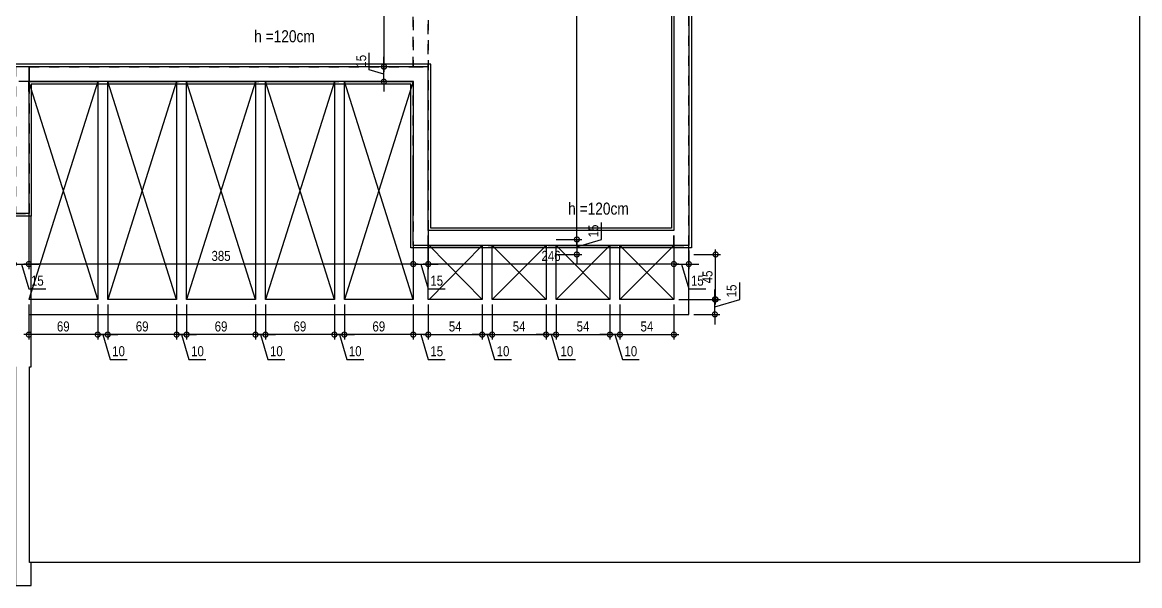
# Model space of a CAD drawing. Header units: metres. Extents: x -21 to 570, y -75 to 184.
# Drawn here: x 25.56 to 36.74, y -2.99 to 2.65 of the extents above; entities that cross this region are included whole.
import ezdxf

# ---------------------------------------------------------------- set-up
doc = ezdxf.new("R2010")
doc.units = ezdxf.units.M
for name, pattern in [('CONTINUOS', [0]), ('DASHEDX2', [1.5, 1, -0.5]), ('ESTILO_TQS_0001', [1, 0.7, -0.3])]:
    doc.linetypes.add(name, pattern=pattern)
for name, color, linetype in [('1', 232, 'DASHEDX2'), ('201', 232, 'CONTINUOS'), ('21', 232, 'Continuous'), ('210', 15, 'ESTILO_TQS_0001'), ('ARQ-ALV ACAB', 4, 'Continuous'), ('ARQ-AUX', 7, 'Continuous'), ('ARQ-AUX1', 1, 'Continuous'), ('ARQ-AUX2', 2, 'Continuous'), ('ARQ-DIM', 2, 'Continuous'), ('ARQ-TXT', 2, 'Continuous')]:
    doc.layers.add(name, color=color, linetype=linetype)
doc.styles.add('Adesa', font='ARIALN.TTF')
doc.dimstyles.new('ADESA 1-0050', dxfattribs={"dimtxt": 0.1, "dimasz": 0.1, "dimexe": 0.05, "dimexo": 0.05, "dimgap": 0.03, "dimtad": 1, "dimdec": 1, "dimlfac": 100, "dimzin": 12, "dimtxsty": 'Adesa', "dimblk": 'DOTSMALL', "dimcen": 1, "dimdle": 0.05, "dimclrd": 1, "dimclre": 1, "dimclrt": 256, "dimazin": 3, "dimtm": 1e-09, "dimtfac": 1, "dimtdec": 1, "dimtmove": 1, "dimatfit": 0, "dimldrblk": 'DOTSMALL', "dimfxl": 0.8, "dimtvp": 2, "dimtolj": 1, "dimtzin": 0, "dimarcsym": 0})

# ---------------------------------------------------------------- blocks, each defined once
blk = doc.blocks.new('EST-PR-012-BAR-R02')
at = {"layer": '1', "color": 1, "linetype": 'CONTINUOS'}
for points in [[(-3223, 27), (-3223, -42)], [(-3149, 27), (-3223, 27)], [(-3085, 27), (-3149, 27)], [(-3021, 27), (-3085, 27)], [(-2954.5, 27), (-3021, 27)], [(-2873, 27), (-2954.5, 27)], [(-2794, 27), (-2873, 27)], [(-2715, 27), (-2794, 27)], [(-2636, 27), (-2715, 27)], [(-2562, 27), (-2636, 27)], [(-3208, -42), (-3208, 12)], [(-3208, 12), (-3154, 12)], [(-3154, 12), (-3154, -42)], [(-3144, 12), (-3090, 12)], [(-3144, -42), (-3144, 12)], [(-3090, 12), (-3090, -42)], [(-3080, 12), (-3026, 12)], [(-3080, -42), (-3080, 12)], [(-3026, 12), (-3026, -42)], [(-3016, 12), (-2962, 12)], [(-3016, -42), (-3016, 12)], [(-2962, 12), (-2962, -42)], [(-2947, -40.5), (-2947, 12)], [(-2947, 12), (-2878, 12)], [(-2878, 12), (-2878, -206)], [(-2868, 12), (-2799, 12)], [(-2868, -206), (-2868, 12)], [(-2799, 12), (-2799, -206)], [(-2789, 12), (-2720, 12)], [(-2789, -206), (-2789, 12)], [(-2720, 12), (-2720, -206)], [(-2710, 12), (-2641, 12)], [(-2710, -206), (-2710, 12)], [(-2641, 12), (-2641, -206)], [(-2631, 12), (-2562, 12)], [(-2631, -206), (-2631, 12)], [(-3154, -42), (-3208, -42)], [(-3090, -42), (-3144, -42)], [(-3026, -42), (-3080, -42)], [(-2962, -42), (-3016, -42)], [(-2947, -42), (-2947, -40.5)], [(-2947, -206), (-2947, -72)], [(-2562, -196), (-2562, -206)], [(-2878, -206), (-2947, -206)], [(-2799, -206), (-2868, -206)], [(-2720, -206), (-2789, -206)], [(-2641, -206), (-2710, -206)], [(-2562, -206), (-2631, -206)], [(-2562, -221), (-2562, -206)]]:
    blk.add_lwpolyline(points, dxfattribs=at)
at = {"layer": '201', "color": 1, "linetype": 'CONTINUOS'}
for points in [[(-2962, -72), (-2962, -213.5)], [(-2947, -221), (-2874, -221)], [(-2874, -221), (-2795, -221)], [(-2795, -221), (-2716, -221)], [(-2716, -221), (-2637, -221)], [(-2637, -221), (-2562, -221)]]:
    blk.add_lwpolyline(points, dxfattribs=at)
at = {"layer": '21'}
for p, q in [((-3208, -42), (-3154, 12)), ((-3208, 12), (-3154, -42)), ((-3144, -42), (-3090, 12)), ((-3144, 12), (-3090, -42)), ((-3080, -42), (-3026, 12)), ((-3080, 12), (-3026, -42)), ((-3016, -42), (-2963, 12)), ((-3016, 12), (-2963, -42)), ((-2947, -206), (-2878, 12)), ((-2947, 12), (-2878, -206)), ((-2868, -206), (-2799, 12)), ((-2868, 12), (-2799, -206)), ((-2789, -206), (-2720, 12)), ((-2789, 12), (-2720, -206)), ((-2710, -206), (-2641, 12)), ((-2710, 12), (-2641, -206)), ((-2631, -206), (-2562, 12)), ((-2631, 12), (-2562, -206))]:
    blk.add_line(p, q, dxfattribs=at)
at = {"layer": '210'}
for p, q in [((-2562, -206), (-2549, -206)), ((-2562, -221), (-2549, -221))]:
    blk.add_line(p, q, dxfattribs=at)
blk = doc.blocks.new('est-lo-12-bar-r05')
at = {"layer": '1'}
for p, q in [((-2947.007243, -205.999307), (-2947.007243, -205.999307)), ((-2947.007243, -220.999307), (-2962.007243, -220.999307))]:
    blk.add_line(p, q, dxfattribs=at)
for points in [[(-3223.007243, -327.501694), (-3208.007243, -327.501694), (-3208.007243, -41.993684), (-3223.007243, -41.993684), (-3223.007243, -313.501694)], [(-3223.007243, -41.993684), (-3223.007243, -327.501694)], [(-3208.007243, -56.993684), (-2962.007243, -56.993684), (-2962.007243, -41.993684), (-3208.007243, -41.993684), (-3208.007243, -56.993684)], [(-2962.007243, -41.993684), (-3208.007243, -41.993684)], [(-2962.007243, -327.501694), (-2962.007243, -41.993684), (-2947.007243, -41.993684), (-2947.007243, -205.999307), (-2562.500061, -205.999307), (-2562.500061, -220.999307), (-2947.007243, -220.999307), (-2947.007243, -327.501694), (-2962.007243, -327.501694)], [(-2962.007243, -41.993684), (-2962.007243, -213.499307)], [(-2947.007243, -205.999307), (-2947.007243, -41.993684)], [(-3208.007243, -56.993684), (-2962.007243, -56.993684)], [(-2562.499583, -205.999307), (-2947.007243, -205.999307)], [(-2962.007243, -213.499307), (-2962.007243, -327.501694)], [(-2947.007243, -220.999307), (-2548.499342, -220.999307)], [(-2947.007243, -327.501694), (-2947.007243, -220.999307)]]:
    blk.add_lwpolyline(points, dxfattribs=at)
blk.add_lwpolyline([(-2548.499583, -74.0016), (-2562.500061, -74.0016), (-2562.500061, -220.999307), (-2548.499583, -220.999307)], close=True, dxfattribs=at)
blk = doc.blocks.new('COBERTURA')
at = {"layer": 'ARQ-ALV ACAB'}
for points in [[(-32.255, -3.205), (-32.255, -0.395), (-29.445, -0.395), (-29.446, -2.035), (-25.645, -2.035), (-25.645, -0.715), (-21.25, -0.715), (-21.25, 0.385), (-18.505, 0.385), (-18.505, -1.995), (-17.975, -1.995), (-17.975, -2.295), (-15.505, -2.295)], [(-32.055, -3.205), (-32.055, -0.595), (-29.645, -0.595), (-29.646, -2.235), (-25.445, -2.235), (-25.445, -0.915), (-21.05, -0.915), (-21.05, 0.185), (-18.705, 0.185), (-18.705, -2.185), (-18.165, -2.185), (-18.165, -2.475), (-15.505, -2.475)]]:
    blk.add_lwpolyline(points, dxfattribs=at)
at = {"layer": 'ARQ-AUX', "elevation": 0}
blk.add_lwpolyline([(-36.745, -3.1), (-36.745, 2.755), (-25.645, 2.755)], dxfattribs=at)
at = {"layer": 'ARQ-AUX1', "elevation": 0}
blk.add_lwpolyline([(-25.465, -0.74), (-25.465, 0.795), (-25.485, 0.795), (-25.485, 2.985), (-25.645, 2.985), (-25.645, 2.755), (-25.625, 2.755), (-25.625, 0.795), (-25.645, 0.795), (-25.645, -0.715)], dxfattribs=at)
at = {"layer": 'ARQ-AUX2'}
for points in [[(-32.23, -3.205), (-32.23, -0.42), (-29.47, -0.42), (-29.471, -2.06), (-25.62, -2.06), (-25.62, -0.74), (-21.225, -0.74), (-21.225, 0.36), (-18.53, 0.36), (-18.53, -2.02), (-18, -2.02), (-18, -2.315), (-15.505, -2.315)], [(-32.08, -3.205), (-32.08, -0.57), (-29.62, -0.57), (-29.621, -2.21), (-25.47, -2.21), (-25.47, -0.89), (-21.075, -0.89), (-21.075, 0.21), (-18.68, 0.21), (-18.68, -2.16), (-18.14, -2.16), (-18.14, -2.455), (-15.513, -2.455)]]:
    blk.add_lwpolyline(points, dxfattribs=at)
at = {"linetype": 'Continuous', "xscale": 0.01, "yscale": 0.01, "zscale": 0.01}
for name, p in [('est-lo-12-bar-r05', (0, 0)), ('EST-PR-012-BAR-R02', (0, 0, 0))]:
    blk.add_blockref(name, p, dxfattribs=at)
blk = doc.blocks.new('_DotSmall')
at = {"color": 0, "linetype": 'ByBlock', "const_width": 0.5}
blk.add_lwpolyline([(-0.0625, 0, 1), (0.0625, 0, 1)], format="xyb", close=True, dxfattribs=at)
blk = doc.blocks.new('*D129')
at = {"layer": 'ARQ-DIM', "color": 1, "lineweight": -2, "transparency": 16777216}
for p, q in [((31.108, 0.48), (31.108, 0.58)), ((31.356, 0.479), (31.356, 0.65)), ((30.9, 0.48), (31.158, 0.48)), ((31.108, 0.48), (31.108, 0.33)), ((31.108, 0.48), (31.108, 0.33)), ((31.108, 0.405), (31.356, 0.479)), ((30.9, 0.33), (31.158, 0.33)), ((31.108, 0.33), (31.108, 0.23))]:
    blk.add_line(p, q, dxfattribs=at)
at = {"layer": 'Defpoints', "color": 0, "transparency": 16777216}
for p in [(30.85, 0.48, 0), (30.85, 0.33, 0), (31.108, 0.33)]:
    blk.add_point(p, dxfattribs=at)
at = {"layer": 'ARQ-DIM', "color": 1, "lineweight": -2, "transparency": 16777216, "xscale": 0.1, "yscale": 0.1, "zscale": 0.1}
for p, rotation in [((31.108, 0.48), 270), ((31.108, 0.33), 90)]:
    blk.add_blockref('_DotSmall', p, dxfattribs=dict(at, rotation=rotation))
at = {"layer": 'ARQ-DIM', "transparency": 16777216, "insert": (31.275, 0.565), "char_height": 0.1, "attachment_point": 5, "rotation": 90, "style": 'Adesa'}
blk.add_mtext('\\A1;15', dxfattribs=at)
blk = doc.blocks.new('*D130')
at = {"layer": 'ARQ-DIM', "color": 1, "lineweight": -2, "transparency": 16777216}
for p, q in [((31.109, 0.43), (31.109, 5.98)), ((31.076, 5.93), (31.159, 5.93)), ((31.079, 0.48), (31.159, 0.48))]:
    blk.add_line(p, q, dxfattribs=at)
at = {"layer": 'Defpoints', "color": 0, "transparency": 16777216}
for p in [(31.026, 5.93, 0), (31.109, 5.93), (31.029, 0.48)]:
    blk.add_point(p, dxfattribs=at)
at = {"layer": 'ARQ-DIM', "color": 1, "lineweight": -2, "transparency": 16777216, "xscale": 0.1, "yscale": 0.1, "zscale": 0.1}
for p, rotation in [((31.109, 5.93), 90), ((31.109, 0.48), 270)]:
    blk.add_blockref('_DotSmall', p, dxfattribs=dict(at, rotation=rotation))
at = {"layer": 'ARQ-DIM', "transparency": 16777216, "insert": (31.028, 3.205), "char_height": 0.1, "attachment_point": 5, "rotation": 90, "style": 'Adesa'}
blk.add_mtext('\\A1;545', dxfattribs=at)
blk = doc.blocks.new('*D132')
at = {"layer": 'ARQ-DIM', "color": 1, "lineweight": -2, "transparency": 16777216}
for p, q in [((29.03, 2.179), (29.03, 2.349)), ((29.176, 2.21), (29.176, 2.31)), ((29.176, 2.135), (29.03, 2.179)), ((29.43, 2.21), (29.126, 2.21)), ((29.176, 2.06), (29.176, 2.21)), ((29.176, 2.06), (29.176, 2.21)), ((29.42, 2.06), (29.126, 2.06)), ((29.176, 2.06), (29.176, 1.96))]:
    blk.add_line(p, q, dxfattribs=at)
at = {"layer": 'Defpoints', "color": 0, "transparency": 16777216}
for p in [(29.176, 2.21), (29.48, 2.21, 0), (29.47, 2.06, 0)]:
    blk.add_point(p, dxfattribs=at)
at = {"layer": 'ARQ-DIM', "color": 1, "lineweight": -2, "transparency": 16777216, "xscale": 0.1, "yscale": 0.1, "zscale": 0.1}
for p, rotation in [((29.176, 2.21), 270), ((29.176, 2.06), 90)]:
    blk.add_blockref('_DotSmall', p, dxfattribs=dict(at, rotation=rotation))
at = {"layer": 'ARQ-DIM', "transparency": 16777216, "insert": (28.949, 2.264), "char_height": 0.1, "attachment_point": 5, "rotation": 90, "style": 'Adesa'}
blk.add_mtext('\\A1;15', dxfattribs=at)
blk = doc.blocks.new('*D133')
at = {"layer": 'ARQ-DIM', "color": 1, "lineweight": -2, "transparency": 16777216}
for p, q in [((29.229, 4.2), (29.127, 4.2)), ((29.177, 2.16), (29.177, 4.25)), ((29.238, 2.21), (29.127, 2.21))]:
    blk.add_line(p, q, dxfattribs=at)
at = {"layer": 'Defpoints', "color": 0, "transparency": 16777216}
for p in [(29.177, 4.2), (29.279, 4.2, 0), (29.288, 2.21, 0)]:
    blk.add_point(p, dxfattribs=at)
at = {"layer": 'ARQ-DIM', "color": 1, "lineweight": -2, "transparency": 16777216, "xscale": 0.1, "yscale": 0.1, "zscale": 0.1}
for p, rotation in [((29.177, 4.2), 90), ((29.177, 2.21), 270)]:
    blk.add_blockref('_DotSmall', p, dxfattribs=dict(at, rotation=rotation))
at = {"layer": 'ARQ-DIM', "transparency": 16777216, "insert": (29.096, 3.205), "char_height": 0.1, "attachment_point": 5, "rotation": 90, "style": 'Adesa'}
blk.add_mtext('\\A1;199', dxfattribs=at)
blk = doc.blocks.new('*D55')
at = {"layer": 'ARQ-DIM', "color": 1, "lineweight": -2, "transparency": 16777216}
for p, q in [((32.08, 0.52), (32.08, 0.184)), ((32.23, 0.37), (32.23, 0.184)), ((32.08, 0.234), (31.98, 0.234)), ((32.08, 0.234), (32.23, 0.234)), ((32.08, 0.234), (32.23, 0.234)), ((32.155, 0.234), (32.23, -0.014)), ((32.23, 0.234), (32.33, 0.234)), ((32.23, -0.014), (32.4, -0.014))]:
    blk.add_line(p, q, dxfattribs=at)
at = {"layer": 'Defpoints', "color": 0, "transparency": 16777216}
for p in [(32.08, 0.57, 0), (32.23, 0.42, 0), (32.23, 0.234)]:
    blk.add_point(p, dxfattribs=at)
at = {"layer": 'ARQ-DIM', "color": 1, "lineweight": -2, "transparency": 16777216, "xscale": 0.1, "yscale": 0.1, "zscale": 0.1}
blk.add_blockref('_DotSmall', (32.08, 0.234), dxfattribs=at)
at = {"layer": 'ARQ-DIM', "color": 1, "lineweight": -2, "transparency": 16777216, "xscale": 0.1, "yscale": 0.1, "zscale": 0.1, "rotation": 180}
blk.add_blockref('_DotSmall', (32.23, 0.234), dxfattribs=at)
at = {"layer": 'ARQ-DIM', "transparency": 16777216, "insert": (32.315, 0.067), "char_height": 0.1, "attachment_point": 5, "style": 'Adesa'}
blk.add_mtext('\\A1;15', dxfattribs=at)
blk = doc.blocks.new('*D56')
at = {"layer": 'ARQ-DIM', "color": 1, "lineweight": -2, "transparency": 16777216}
for p, q in [((29.62, 0.52), (29.62, 0.184)), ((32.08, 0.52), (32.08, 0.184)), ((32.13, 0.234), (29.57, 0.234))]:
    blk.add_line(p, q, dxfattribs=at)
at = {"layer": 'Defpoints', "color": 0, "transparency": 16777216}
for p in [(29.62, 0.57, 0), (32.08, 0.57, 0), (29.62, 0.234)]:
    blk.add_point(p, dxfattribs=at)
at = {"layer": 'ARQ-DIM', "color": 1, "lineweight": -2, "transparency": 16777216, "xscale": 0.1, "yscale": 0.1, "zscale": 0.1, "rotation": 180}
blk.add_blockref('_DotSmall', (29.62, 0.234), dxfattribs=at)
at = {"layer": 'ARQ-DIM', "color": 1, "lineweight": -2, "transparency": 16777216, "xscale": 0.1, "yscale": 0.1, "zscale": 0.1}
blk.add_blockref('_DotSmall', (32.08, 0.234), dxfattribs=at)
at = {"layer": 'ARQ-DIM', "transparency": 16777216, "insert": (30.85, 0.315), "char_height": 0.1, "attachment_point": 5, "style": 'Adesa'}
blk.add_mtext('\\A1;246', dxfattribs=at)
blk = doc.blocks.new('*D57')
at = {"layer": 'ARQ-DIM', "color": 1, "lineweight": -2, "transparency": 16777216}
for p, q in [((29.47, 0.37), (29.47, 0.184)), ((29.62, 0.37), (29.62, 0.184)), ((29.47, 0.234), (29.37, 0.234)), ((29.47, 0.234), (29.62, 0.234)), ((29.47, 0.234), (29.62, 0.234)), ((29.545, 0.234), (29.62, -0.014)), ((29.62, 0.234), (29.72, 0.234)), ((29.62, -0.014), (29.79, -0.014))]:
    blk.add_line(p, q, dxfattribs=at)
at = {"layer": 'Defpoints', "color": 0, "transparency": 16777216}
for p in [(29.47, 0.42, 0), (29.62, 0.42), (29.62, 0.234)]:
    blk.add_point(p, dxfattribs=at)
at = {"layer": 'ARQ-DIM', "color": 1, "lineweight": -2, "transparency": 16777216, "xscale": 0.1, "yscale": 0.1, "zscale": 0.1}
blk.add_blockref('_DotSmall', (29.47, 0.234), dxfattribs=at)
at = {"layer": 'ARQ-DIM', "color": 1, "lineweight": -2, "transparency": 16777216, "xscale": 0.1, "yscale": 0.1, "zscale": 0.1, "rotation": 180}
blk.add_blockref('_DotSmall', (29.62, 0.234), dxfattribs=at)
at = {"layer": 'ARQ-DIM', "transparency": 16777216, "insert": (29.705, 0.067), "char_height": 0.1, "attachment_point": 5, "style": 'Adesa'}
blk.add_mtext('\\A1;15', dxfattribs=at)
blk = doc.blocks.new('*D58')
at = {"layer": 'ARQ-DIM', "color": 1, "lineweight": -2, "transparency": 16777216}
for p, q in [((25.62, 0.78), (25.62, 0.184)), ((29.47, 0.37), (29.47, 0.184)), ((29.52, 0.234), (25.57, 0.234))]:
    blk.add_line(p, q, dxfattribs=at)
at = {"layer": 'Defpoints', "color": 0, "transparency": 16777216}
for p in [(25.62, 0.83, 0), (29.47, 0.42, 0), (25.62, 0.234)]:
    blk.add_point(p, dxfattribs=at)
at = {"layer": 'ARQ-DIM', "color": 1, "lineweight": -2, "transparency": 16777216, "xscale": 0.1, "yscale": 0.1, "zscale": 0.1, "rotation": 180}
blk.add_blockref('_DotSmall', (25.62, 0.234), dxfattribs=at)
at = {"layer": 'ARQ-DIM', "color": 1, "lineweight": -2, "transparency": 16777216, "xscale": 0.1, "yscale": 0.1, "zscale": 0.1}
blk.add_blockref('_DotSmall', (29.47, 0.234), dxfattribs=at)
at = {"layer": 'ARQ-DIM', "transparency": 16777216, "insert": (27.545, 0.315), "char_height": 0.1, "attachment_point": 5, "style": 'Adesa'}
blk.add_mtext('\\A1;385', dxfattribs=at)
blk = doc.blocks.new('*D59')
at = {"layer": 'ARQ-DIM', "color": 1, "lineweight": -2, "transparency": 16777216}
for p, q in [((25.47, 0.84), (25.47, 0.184)), ((25.62, 0.69), (25.62, 0.184)), ((25.47, 0.234), (25.37, 0.234)), ((25.47, 0.234), (25.62, 0.234)), ((25.47, 0.234), (25.62, 0.234)), ((25.545, 0.234), (25.619, -0.014)), ((25.62, 0.234), (25.72, 0.234)), ((25.619, -0.014), (25.79, -0.014))]:
    blk.add_line(p, q, dxfattribs=at)
at = {"layer": 'Defpoints', "color": 0, "transparency": 16777216}
for p in [(25.47, 0.89, 0), (25.62, 0.74, 0), (25.62, 0.234)]:
    blk.add_point(p, dxfattribs=at)
at = {"layer": 'ARQ-DIM', "color": 1, "lineweight": -2, "transparency": 16777216, "xscale": 0.1, "yscale": 0.1, "zscale": 0.1}
blk.add_blockref('_DotSmall', (25.47, 0.234), dxfattribs=at)
at = {"layer": 'ARQ-DIM', "color": 1, "lineweight": -2, "transparency": 16777216, "xscale": 0.1, "yscale": 0.1, "zscale": 0.1, "rotation": 180}
blk.add_blockref('_DotSmall', (25.62, 0.234), dxfattribs=at)
at = {"layer": 'ARQ-DIM', "transparency": 16777216, "insert": (25.705, 0.067), "char_height": 0.1, "attachment_point": 5, "style": 'Adesa'}
blk.add_mtext('\\A1;15', dxfattribs=at)
blk = doc.blocks.new('*D116')
at = {"layer": 'ARQ-DIM', "color": 1, "lineweight": -2, "transparency": 16777216}
for p, q in [((32.498, -0.17), (32.498, 0.38)), ((32.28, 0.33), (32.548, 0.33)), ((32.13, -0.12), (32.548, -0.12))]:
    blk.add_line(p, q, dxfattribs=at)
at = {"layer": 'Defpoints', "color": 0, "transparency": 16777216}
for p in [(32.23, 0.33), (32.498, 0.33), (32.08, -0.12, 0)]:
    blk.add_point(p, dxfattribs=at)
at = {"layer": 'ARQ-DIM', "color": 1, "lineweight": -2, "transparency": 16777216, "xscale": 0.1, "yscale": 0.1, "zscale": 0.1}
for p, rotation in [((32.498, 0.33), 90), ((32.498, -0.12), 270)]:
    blk.add_blockref('_DotSmall', p, dxfattribs=dict(at, rotation=rotation))
at = {"layer": 'ARQ-DIM', "transparency": 16777216, "insert": (32.417, 0.105), "char_height": 0.1, "attachment_point": 5, "rotation": 90, "style": 'Adesa'}
blk.add_mtext('\\A1;45', dxfattribs=at)
blk = doc.blocks.new('*D248')
at = {"layer": 'ARQ-DIM', "color": 1, "lineweight": -2, "transparency": 16777216}
for p, q in [((25.62, -0.17), (25.62, -0.522)), ((26.31, -0.17), (26.31, -0.522)), ((26.36, -0.472), (25.57, -0.472))]:
    blk.add_line(p, q, dxfattribs=at)
at = {"layer": 'Defpoints', "color": 0, "transparency": 16777216}
for p in [(25.62, -0.12, 0), (26.31, -0.12, 0), (25.62, -0.472)]:
    blk.add_point(p, dxfattribs=at)
at = {"layer": 'ARQ-DIM', "color": 1, "lineweight": -2, "transparency": 16777216, "xscale": 0.1, "yscale": 0.1, "zscale": 0.1, "rotation": 180}
blk.add_blockref('_DotSmall', (25.62, -0.472), dxfattribs=at)
at = {"layer": 'ARQ-DIM', "color": 1, "lineweight": -2, "transparency": 16777216, "xscale": 0.1, "yscale": 0.1, "zscale": 0.1}
blk.add_blockref('_DotSmall', (26.31, -0.472), dxfattribs=at)
at = {"layer": 'ARQ-DIM', "transparency": 16777216, "insert": (25.965, -0.391), "char_height": 0.1, "attachment_point": 5, "style": 'Adesa'}
blk.add_mtext('\\A1;69', dxfattribs=at)
blk = doc.blocks.new('*D249')
at = {"layer": 'ARQ-DIM', "color": 1, "lineweight": -2, "transparency": 16777216}
for p, q in [((26.31, -0.17), (26.31, -0.522)), ((26.41, -0.17), (26.41, -0.522)), ((26.31, -0.472), (26.21, -0.472)), ((26.31, -0.472), (26.41, -0.472)), ((26.31, -0.472), (26.41, -0.472)), ((26.36, -0.472), (26.434, -0.72)), ((26.41, -0.472), (26.51, -0.472)), ((26.434, -0.72), (26.604, -0.72))]:
    blk.add_line(p, q, dxfattribs=at)
at = {"layer": 'Defpoints', "color": 0, "transparency": 16777216}
for p in [(26.31, -0.12, 0), (26.41, -0.12, 0), (26.41, -0.472)]:
    blk.add_point(p, dxfattribs=at)
at = {"layer": 'ARQ-DIM', "color": 1, "lineweight": -2, "transparency": 16777216, "xscale": 0.1, "yscale": 0.1, "zscale": 0.1}
blk.add_blockref('_DotSmall', (26.31, -0.472), dxfattribs=at)
at = {"layer": 'ARQ-DIM', "color": 1, "lineweight": -2, "transparency": 16777216, "xscale": 0.1, "yscale": 0.1, "zscale": 0.1, "rotation": 180}
blk.add_blockref('_DotSmall', (26.41, -0.472), dxfattribs=at)
at = {"layer": 'ARQ-DIM', "transparency": 16777216, "insert": (26.519, -0.639), "char_height": 0.1, "attachment_point": 5, "style": 'Adesa'}
blk.add_mtext('\\A1;10', dxfattribs=at)
blk = doc.blocks.new('*D250')
at = {"layer": 'ARQ-DIM', "color": 1, "lineweight": -2, "transparency": 16777216}
for p, q in [((26.41, -0.17), (26.41, -0.522)), ((27.1, -0.17), (27.1, -0.522)), ((27.15, -0.472), (26.36, -0.472))]:
    blk.add_line(p, q, dxfattribs=at)
at = {"layer": 'Defpoints', "color": 0, "transparency": 16777216}
for p in [(26.41, -0.12, 0), (27.1, -0.12, 0), (26.41, -0.472)]:
    blk.add_point(p, dxfattribs=at)
at = {"layer": 'ARQ-DIM', "color": 1, "lineweight": -2, "transparency": 16777216, "xscale": 0.1, "yscale": 0.1, "zscale": 0.1, "rotation": 180}
blk.add_blockref('_DotSmall', (26.41, -0.472), dxfattribs=at)
at = {"layer": 'ARQ-DIM', "color": 1, "lineweight": -2, "transparency": 16777216, "xscale": 0.1, "yscale": 0.1, "zscale": 0.1}
blk.add_blockref('_DotSmall', (27.1, -0.472), dxfattribs=at)
at = {"layer": 'ARQ-DIM', "transparency": 16777216, "insert": (26.755, -0.391), "char_height": 0.1, "attachment_point": 5, "style": 'Adesa'}
blk.add_mtext('\\A1;69', dxfattribs=at)
blk = doc.blocks.new('*D251')
at = {"layer": 'ARQ-DIM', "color": 1, "lineweight": -2, "transparency": 16777216}
for p, q in [((27.1, -0.17), (27.1, -0.522)), ((27.2, -0.17), (27.2, -0.522)), ((27.1, -0.472), (27, -0.472)), ((27.1, -0.472), (27.2, -0.472)), ((27.1, -0.472), (27.2, -0.472)), ((27.15, -0.472), (27.224, -0.72)), ((27.2, -0.472), (27.3, -0.472)), ((27.224, -0.72), (27.394, -0.72))]:
    blk.add_line(p, q, dxfattribs=at)
at = {"layer": 'Defpoints', "color": 0, "transparency": 16777216}
for p in [(27.1, -0.12, 0), (27.2, -0.12, 0), (27.2, -0.472)]:
    blk.add_point(p, dxfattribs=at)
at = {"layer": 'ARQ-DIM', "color": 1, "lineweight": -2, "transparency": 16777216, "xscale": 0.1, "yscale": 0.1, "zscale": 0.1}
blk.add_blockref('_DotSmall', (27.1, -0.472), dxfattribs=at)
at = {"layer": 'ARQ-DIM', "color": 1, "lineweight": -2, "transparency": 16777216, "xscale": 0.1, "yscale": 0.1, "zscale": 0.1, "rotation": 180}
blk.add_blockref('_DotSmall', (27.2, -0.472), dxfattribs=at)
at = {"layer": 'ARQ-DIM', "transparency": 16777216, "insert": (27.309, -0.639), "char_height": 0.1, "attachment_point": 5, "style": 'Adesa'}
blk.add_mtext('\\A1;10', dxfattribs=at)
blk = doc.blocks.new('*D252')
at = {"layer": 'ARQ-DIM', "color": 1, "lineweight": -2, "transparency": 16777216}
for p, q in [((27.2, -0.17), (27.2, -0.522)), ((27.89, -0.17), (27.89, -0.522)), ((27.94, -0.472), (27.15, -0.472))]:
    blk.add_line(p, q, dxfattribs=at)
at = {"layer": 'Defpoints', "color": 0, "transparency": 16777216}
for p in [(27.2, -0.12, 0), (27.89, -0.12, 0), (27.2, -0.472)]:
    blk.add_point(p, dxfattribs=at)
at = {"layer": 'ARQ-DIM', "color": 1, "lineweight": -2, "transparency": 16777216, "xscale": 0.1, "yscale": 0.1, "zscale": 0.1, "rotation": 180}
blk.add_blockref('_DotSmall', (27.2, -0.472), dxfattribs=at)
at = {"layer": 'ARQ-DIM', "color": 1, "lineweight": -2, "transparency": 16777216, "xscale": 0.1, "yscale": 0.1, "zscale": 0.1}
blk.add_blockref('_DotSmall', (27.89, -0.472), dxfattribs=at)
at = {"layer": 'ARQ-DIM', "transparency": 16777216, "insert": (27.545, -0.391), "char_height": 0.1, "attachment_point": 5, "style": 'Adesa'}
blk.add_mtext('\\A1;69', dxfattribs=at)
blk = doc.blocks.new('*D253')
at = {"layer": 'ARQ-DIM', "color": 1, "lineweight": -2, "transparency": 16777216}
for p, q in [((27.89, -0.17), (27.89, -0.522)), ((27.99, -0.17), (27.99, -0.522)), ((27.89, -0.472), (27.79, -0.472)), ((27.89, -0.472), (27.99, -0.472)), ((27.89, -0.472), (27.99, -0.472)), ((27.94, -0.472), (28.014, -0.72)), ((27.99, -0.472), (28.09, -0.472)), ((28.014, -0.72), (28.184, -0.72))]:
    blk.add_line(p, q, dxfattribs=at)
at = {"layer": 'Defpoints', "color": 0, "transparency": 16777216}
for p in [(27.89, -0.12, 0), (27.99, -0.12, 0), (27.99, -0.472)]:
    blk.add_point(p, dxfattribs=at)
at = {"layer": 'ARQ-DIM', "color": 1, "lineweight": -2, "transparency": 16777216, "xscale": 0.1, "yscale": 0.1, "zscale": 0.1}
blk.add_blockref('_DotSmall', (27.89, -0.472), dxfattribs=at)
at = {"layer": 'ARQ-DIM', "color": 1, "lineweight": -2, "transparency": 16777216, "xscale": 0.1, "yscale": 0.1, "zscale": 0.1, "rotation": 180}
blk.add_blockref('_DotSmall', (27.99, -0.472), dxfattribs=at)
at = {"layer": 'ARQ-DIM', "transparency": 16777216, "insert": (28.099, -0.639), "char_height": 0.1, "attachment_point": 5, "style": 'Adesa'}
blk.add_mtext('\\A1;10', dxfattribs=at)
blk = doc.blocks.new('*D254')
at = {"layer": 'ARQ-DIM', "color": 1, "lineweight": -2, "transparency": 16777216}
for p, q in [((27.99, -0.17), (27.99, -0.522)), ((28.68, -0.17), (28.68, -0.522)), ((28.73, -0.472), (27.94, -0.472))]:
    blk.add_line(p, q, dxfattribs=at)
at = {"layer": 'Defpoints', "color": 0, "transparency": 16777216}
for p in [(27.99, -0.12, 0), (28.68, -0.12, 0), (27.99, -0.472)]:
    blk.add_point(p, dxfattribs=at)
at = {"layer": 'ARQ-DIM', "color": 1, "lineweight": -2, "transparency": 16777216, "xscale": 0.1, "yscale": 0.1, "zscale": 0.1, "rotation": 180}
blk.add_blockref('_DotSmall', (27.99, -0.472), dxfattribs=at)
at = {"layer": 'ARQ-DIM', "color": 1, "lineweight": -2, "transparency": 16777216, "xscale": 0.1, "yscale": 0.1, "zscale": 0.1}
blk.add_blockref('_DotSmall', (28.68, -0.472), dxfattribs=at)
at = {"layer": 'ARQ-DIM', "transparency": 16777216, "insert": (28.335, -0.391), "char_height": 0.1, "attachment_point": 5, "style": 'Adesa'}
blk.add_mtext('\\A1;69', dxfattribs=at)
blk = doc.blocks.new('*D255')
at = {"layer": 'ARQ-DIM', "color": 1, "lineweight": -2, "transparency": 16777216}
for p, q in [((28.68, -0.17), (28.68, -0.522)), ((28.78, -0.17), (28.78, -0.522)), ((28.68, -0.472), (28.58, -0.472)), ((28.68, -0.472), (28.78, -0.472)), ((28.68, -0.472), (28.78, -0.472)), ((28.73, -0.472), (28.805, -0.72)), ((28.78, -0.472), (28.88, -0.472)), ((28.805, -0.72), (28.974, -0.72))]:
    blk.add_line(p, q, dxfattribs=at)
at = {"layer": 'Defpoints', "color": 0, "transparency": 16777216}
for p in [(28.68, -0.12, 0), (28.78, -0.12, 0), (28.78, -0.472)]:
    blk.add_point(p, dxfattribs=at)
at = {"layer": 'ARQ-DIM', "color": 1, "lineweight": -2, "transparency": 16777216, "xscale": 0.1, "yscale": 0.1, "zscale": 0.1}
blk.add_blockref('_DotSmall', (28.68, -0.472), dxfattribs=at)
at = {"layer": 'ARQ-DIM', "color": 1, "lineweight": -2, "transparency": 16777216, "xscale": 0.1, "yscale": 0.1, "zscale": 0.1, "rotation": 180}
blk.add_blockref('_DotSmall', (28.78, -0.472), dxfattribs=at)
at = {"layer": 'ARQ-DIM', "transparency": 16777216, "insert": (28.889, -0.639), "char_height": 0.1, "attachment_point": 5, "style": 'Adesa'}
blk.add_mtext('\\A1;10', dxfattribs=at)
blk = doc.blocks.new('*D256')
at = {"layer": 'ARQ-DIM', "color": 1, "lineweight": -2, "transparency": 16777216}
for p, q in [((28.78, -0.17), (28.78, -0.522)), ((29.47, -0.17), (29.47, -0.522)), ((29.52, -0.472), (28.73, -0.472))]:
    blk.add_line(p, q, dxfattribs=at)
at = {"layer": 'Defpoints', "color": 0, "transparency": 16777216}
for p in [(28.78, -0.12, 0), (29.47, -0.12, 0), (28.78, -0.472)]:
    blk.add_point(p, dxfattribs=at)
at = {"layer": 'ARQ-DIM', "color": 1, "lineweight": -2, "transparency": 16777216, "xscale": 0.1, "yscale": 0.1, "zscale": 0.1, "rotation": 180}
blk.add_blockref('_DotSmall', (28.78, -0.472), dxfattribs=at)
at = {"layer": 'ARQ-DIM', "color": 1, "lineweight": -2, "transparency": 16777216, "xscale": 0.1, "yscale": 0.1, "zscale": 0.1}
blk.add_blockref('_DotSmall', (29.47, -0.472), dxfattribs=at)
at = {"layer": 'ARQ-DIM', "transparency": 16777216, "insert": (29.125, -0.391), "char_height": 0.1, "attachment_point": 5, "style": 'Adesa'}
blk.add_mtext('\\A1;69', dxfattribs=at)
blk = doc.blocks.new('*D257')
at = {"layer": 'ARQ-DIM', "color": 1, "lineweight": -2, "transparency": 16777216}
for p, q in [((29.47, -0.17), (29.47, -0.522)), ((29.62, -0.17), (29.62, -0.522)), ((29.47, -0.472), (29.37, -0.472)), ((29.62, -0.472), (29.47, -0.472)), ((29.62, -0.472), (29.47, -0.472)), ((29.545, -0.472), (29.62, -0.72)), ((29.62, -0.472), (29.72, -0.472)), ((29.62, -0.72), (29.79, -0.72))]:
    blk.add_line(p, q, dxfattribs=at)
at = {"layer": 'Defpoints', "color": 0, "transparency": 16777216}
for p in [(29.47, -0.12, 0), (29.62, -0.12, 0), (29.47, -0.472)]:
    blk.add_point(p, dxfattribs=at)
at = {"layer": 'ARQ-DIM', "color": 1, "lineweight": -2, "transparency": 16777216, "xscale": 0.1, "yscale": 0.1, "zscale": 0.1}
blk.add_blockref('_DotSmall', (29.47, -0.472), dxfattribs=at)
at = {"layer": 'ARQ-DIM', "color": 1, "lineweight": -2, "transparency": 16777216, "xscale": 0.1, "yscale": 0.1, "zscale": 0.1, "rotation": 180}
blk.add_blockref('_DotSmall', (29.62, -0.472), dxfattribs=at)
at = {"layer": 'ARQ-DIM', "transparency": 16777216, "insert": (29.705, -0.639), "char_height": 0.1, "attachment_point": 5, "style": 'Adesa'}
blk.add_mtext('\\A1;15', dxfattribs=at)
blk = doc.blocks.new('*D258')
at = {"layer": 'ARQ-DIM', "color": 1, "lineweight": -2, "transparency": 16777216}
for p, q in [((29.62, -0.17), (29.62, -0.522)), ((30.16, -0.17), (30.16, -0.522)), ((29.57, -0.472), (30.21, -0.472))]:
    blk.add_line(p, q, dxfattribs=at)
at = {"layer": 'Defpoints', "color": 0, "transparency": 16777216}
for p in [(29.62, -0.12, 0), (30.16, -0.12, 0), (30.16, -0.472)]:
    blk.add_point(p, dxfattribs=at)
at = {"layer": 'ARQ-DIM', "color": 1, "lineweight": -2, "transparency": 16777216, "xscale": 0.1, "yscale": 0.1, "zscale": 0.1, "rotation": 180}
blk.add_blockref('_DotSmall', (29.62, -0.472), dxfattribs=at)
at = {"layer": 'ARQ-DIM', "color": 1, "lineweight": -2, "transparency": 16777216, "xscale": 0.1, "yscale": 0.1, "zscale": 0.1}
blk.add_blockref('_DotSmall', (30.16, -0.472), dxfattribs=at)
at = {"layer": 'ARQ-DIM', "transparency": 16777216, "insert": (29.89, -0.391), "char_height": 0.1, "attachment_point": 5, "style": 'Adesa'}
blk.add_mtext('\\A1;54', dxfattribs=at)
blk = doc.blocks.new('*D259')
at = {"layer": 'ARQ-DIM', "color": 1, "lineweight": -2, "transparency": 16777216}
for p, q in [((30.16, -0.17), (30.16, -0.522)), ((30.26, -0.17), (30.26, -0.522)), ((30.16, -0.472), (30.06, -0.472)), ((30.26, -0.472), (30.16, -0.472)), ((30.26, -0.472), (30.16, -0.472)), ((30.21, -0.472), (30.285, -0.72)), ((30.26, -0.472), (30.36, -0.472)), ((30.285, -0.72), (30.454, -0.72))]:
    blk.add_line(p, q, dxfattribs=at)
at = {"layer": 'Defpoints', "color": 0, "transparency": 16777216}
for p in [(30.16, -0.12, 0), (30.26, -0.12, 0), (30.16, -0.472)]:
    blk.add_point(p, dxfattribs=at)
at = {"layer": 'ARQ-DIM', "color": 1, "lineweight": -2, "transparency": 16777216, "xscale": 0.1, "yscale": 0.1, "zscale": 0.1}
blk.add_blockref('_DotSmall', (30.16, -0.472), dxfattribs=at)
at = {"layer": 'ARQ-DIM', "color": 1, "lineweight": -2, "transparency": 16777216, "xscale": 0.1, "yscale": 0.1, "zscale": 0.1, "rotation": 180}
blk.add_blockref('_DotSmall', (30.26, -0.472), dxfattribs=at)
at = {"layer": 'ARQ-DIM', "transparency": 16777216, "insert": (30.369, -0.639), "char_height": 0.1, "attachment_point": 5, "style": 'Adesa'}
blk.add_mtext('\\A1;10', dxfattribs=at)
blk = doc.blocks.new('*D260')
at = {"layer": 'ARQ-DIM', "color": 1, "lineweight": -2, "transparency": 16777216}
for p, q in [((30.26, -0.17), (30.26, -0.522)), ((30.8, -0.17), (30.8, -0.522)), ((30.21, -0.472), (30.85, -0.472))]:
    blk.add_line(p, q, dxfattribs=at)
at = {"layer": 'Defpoints', "color": 0, "transparency": 16777216}
for p in [(30.26, -0.12, 0), (30.8, -0.12, 0), (30.8, -0.472)]:
    blk.add_point(p, dxfattribs=at)
at = {"layer": 'ARQ-DIM', "color": 1, "lineweight": -2, "transparency": 16777216, "xscale": 0.1, "yscale": 0.1, "zscale": 0.1, "rotation": 180}
blk.add_blockref('_DotSmall', (30.26, -0.472), dxfattribs=at)
at = {"layer": 'ARQ-DIM', "color": 1, "lineweight": -2, "transparency": 16777216, "xscale": 0.1, "yscale": 0.1, "zscale": 0.1}
blk.add_blockref('_DotSmall', (30.8, -0.472), dxfattribs=at)
at = {"layer": 'ARQ-DIM', "transparency": 16777216, "insert": (30.53, -0.391), "char_height": 0.1, "attachment_point": 5, "style": 'Adesa'}
blk.add_mtext('\\A1;54', dxfattribs=at)
blk = doc.blocks.new('*D261')
at = {"layer": 'ARQ-DIM', "color": 1, "lineweight": -2, "transparency": 16777216}
for p, q in [((30.8, -0.17), (30.8, -0.522)), ((30.9, -0.17), (30.9, -0.522)), ((30.8, -0.472), (30.7, -0.472)), ((30.9, -0.472), (30.8, -0.472)), ((30.9, -0.472), (30.8, -0.472)), ((30.85, -0.472), (30.925, -0.72)), ((30.9, -0.472), (31, -0.472)), ((30.925, -0.72), (31.094, -0.72))]:
    blk.add_line(p, q, dxfattribs=at)
at = {"layer": 'Defpoints', "color": 0, "transparency": 16777216}
for p in [(30.8, -0.12, 0), (30.9, -0.12, 0), (30.8, -0.472)]:
    blk.add_point(p, dxfattribs=at)
at = {"layer": 'ARQ-DIM', "color": 1, "lineweight": -2, "transparency": 16777216, "xscale": 0.1, "yscale": 0.1, "zscale": 0.1}
blk.add_blockref('_DotSmall', (30.8, -0.472), dxfattribs=at)
at = {"layer": 'ARQ-DIM', "color": 1, "lineweight": -2, "transparency": 16777216, "xscale": 0.1, "yscale": 0.1, "zscale": 0.1, "rotation": 180}
blk.add_blockref('_DotSmall', (30.9, -0.472), dxfattribs=at)
at = {"layer": 'ARQ-DIM', "transparency": 16777216, "insert": (31.009, -0.639), "char_height": 0.1, "attachment_point": 5, "style": 'Adesa'}
blk.add_mtext('\\A1;10', dxfattribs=at)
blk = doc.blocks.new('*D262')
at = {"layer": 'ARQ-DIM', "color": 1, "lineweight": -2, "transparency": 16777216}
for p, q in [((30.9, -0.17), (30.9, -0.522)), ((31.44, -0.17), (31.44, -0.522)), ((30.85, -0.472), (31.49, -0.472))]:
    blk.add_line(p, q, dxfattribs=at)
at = {"layer": 'Defpoints', "color": 0, "transparency": 16777216}
for p in [(30.9, -0.12, 0), (31.44, -0.12, 0), (31.44, -0.472)]:
    blk.add_point(p, dxfattribs=at)
at = {"layer": 'ARQ-DIM', "color": 1, "lineweight": -2, "transparency": 16777216, "xscale": 0.1, "yscale": 0.1, "zscale": 0.1, "rotation": 180}
blk.add_blockref('_DotSmall', (30.9, -0.472), dxfattribs=at)
at = {"layer": 'ARQ-DIM', "color": 1, "lineweight": -2, "transparency": 16777216, "xscale": 0.1, "yscale": 0.1, "zscale": 0.1}
blk.add_blockref('_DotSmall', (31.44, -0.472), dxfattribs=at)
at = {"layer": 'ARQ-DIM', "transparency": 16777216, "insert": (31.17, -0.391), "char_height": 0.1, "attachment_point": 5, "style": 'Adesa'}
blk.add_mtext('\\A1;54', dxfattribs=at)
blk = doc.blocks.new('*D263')
at = {"layer": 'ARQ-DIM', "color": 1, "lineweight": -2, "transparency": 16777216}
for p, q in [((31.44, -0.17), (31.44, -0.522)), ((31.54, -0.17), (31.54, -0.522)), ((31.44, -0.472), (31.34, -0.472)), ((31.54, -0.472), (31.44, -0.472)), ((31.54, -0.472), (31.44, -0.472)), ((31.49, -0.472), (31.565, -0.72)), ((31.54, -0.472), (31.64, -0.472)), ((31.565, -0.72), (31.734, -0.72))]:
    blk.add_line(p, q, dxfattribs=at)
at = {"layer": 'Defpoints', "color": 0, "transparency": 16777216}
for p in [(31.44, -0.12, 0), (31.54, -0.12, 0), (31.44, -0.472)]:
    blk.add_point(p, dxfattribs=at)
at = {"layer": 'ARQ-DIM', "color": 1, "lineweight": -2, "transparency": 16777216, "xscale": 0.1, "yscale": 0.1, "zscale": 0.1}
blk.add_blockref('_DotSmall', (31.44, -0.472), dxfattribs=at)
at = {"layer": 'ARQ-DIM', "color": 1, "lineweight": -2, "transparency": 16777216, "xscale": 0.1, "yscale": 0.1, "zscale": 0.1, "rotation": 180}
blk.add_blockref('_DotSmall', (31.54, -0.472), dxfattribs=at)
at = {"layer": 'ARQ-DIM', "transparency": 16777216, "insert": (31.649, -0.639), "char_height": 0.1, "attachment_point": 5, "style": 'Adesa'}
blk.add_mtext('\\A1;10', dxfattribs=at)
blk = doc.blocks.new('*D264')
at = {"layer": 'ARQ-DIM', "color": 1, "lineweight": -2, "transparency": 16777216}
for p, q in [((31.54, -0.17), (31.54, -0.522)), ((32.08, -0.17), (32.08, -0.522)), ((31.49, -0.472), (32.13, -0.472))]:
    blk.add_line(p, q, dxfattribs=at)
at = {"layer": 'Defpoints', "color": 0, "transparency": 16777216}
for p in [(31.54, -0.12, 0), (32.08, -0.12, 0), (32.08, -0.472)]:
    blk.add_point(p, dxfattribs=at)
at = {"layer": 'ARQ-DIM', "color": 1, "lineweight": -2, "transparency": 16777216, "xscale": 0.1, "yscale": 0.1, "zscale": 0.1, "rotation": 180}
blk.add_blockref('_DotSmall', (31.54, -0.472), dxfattribs=at)
at = {"layer": 'ARQ-DIM', "color": 1, "lineweight": -2, "transparency": 16777216, "xscale": 0.1, "yscale": 0.1, "zscale": 0.1}
blk.add_blockref('_DotSmall', (32.08, -0.472), dxfattribs=at)
at = {"layer": 'ARQ-DIM', "transparency": 16777216, "insert": (31.81, -0.391), "char_height": 0.1, "attachment_point": 5, "style": 'Adesa'}
blk.add_mtext('\\A1;54', dxfattribs=at)
blk = doc.blocks.new('*D265')
at = {"layer": 'ARQ-DIM', "color": 1, "lineweight": -2, "transparency": 16777216}
for p, q in [((32.74, -0.121), (32.74, 0.05)), ((32.491, -0.12), (32.491, -0.02)), ((32.28, -0.12), (32.541, -0.12)), ((32.491, -0.27), (32.491, -0.12)), ((32.491, -0.27), (32.491, -0.12)), ((32.491, -0.195), (32.74, -0.121)), ((32.28, -0.27), (32.541, -0.27)), ((32.491, -0.27), (32.491, -0.37))]:
    blk.add_line(p, q, dxfattribs=at)
at = {"layer": 'Defpoints', "color": 0, "transparency": 16777216}
for p in [(32.23, -0.12), (32.491, -0.12), (32.23, -0.27, 0)]:
    blk.add_point(p, dxfattribs=at)
at = {"layer": 'ARQ-DIM', "color": 1, "lineweight": -2, "transparency": 16777216, "xscale": 0.1, "yscale": 0.1, "zscale": 0.1}
for p, rotation in [((32.491, -0.12), 270), ((32.491, -0.27), 90)]:
    blk.add_blockref('_DotSmall', p, dxfattribs=dict(at, rotation=rotation))
at = {"layer": 'ARQ-DIM', "transparency": 16777216, "insert": (32.658, -0.035), "char_height": 0.1, "attachment_point": 5, "rotation": 90, "style": 'Adesa'}
blk.add_mtext('\\A1;15', dxfattribs=at)

msp = doc.modelspace()

# ---------------------------------------------------------------- block references
at = {"layer": 'ARQ-AUX', "rotation": 180}
msp.add_blockref('COBERTURA', (0, 0), dxfattribs=at)

# ---------------------------------------------------------------- texts
at = {"layer": 'ARQ-TXT', "style": 'Adesa'}
for p in [(27.8768, 2.4543, 0), (31.0209, 0.7291, 0)]:
    msp.add_text('h =120cm', height=0.12, dxfattribs=at).set_placement(p)

# ---------------------------------------------------------------- dimensions: what is measured, and where the dimension line sits
at = {"layer": 'ARQ-DIM'}
dim = msp.add_linear_dim(base=(31.1088, 5.9299, 0), p1=(31.0291, 0.48, 0), p2=(31.0261, 5.9299), angle=270, dimstyle='ADESA 1-0050', override={"dimdec": 0}, dxfattribs=at)
dim.commit()
dim.dimension.update_dxf_attribs({"geometry": '*D130', "text_midpoint": (31.0279, 3.2049, 0)})
for base, p1, p2, angle, picture, middle in [((29.1768, 4.2001, 0), (29.2885, 2.2101), (29.2787, 4.2001, 0), 270, '*D133', (29.0957, 3.2051, 0)), ((29.1761, 2.2101), (29.4701, 2.0601, 0), (29.48, 2.2101, 0), 270, '*D132', (28.9489, 2.2089)), ((25.62, 0.2337, 0), (25.4699, 0.8897), (25.62, 0.7398), 180, '*D59', (25.6494, 0.0666, 0)), ((25.62, 0.2337, 0), (29.4701, 0.4201), (25.62, 0.83), 180, '*D58', (27.545, 0.3148, 0)), ((29.6201, 0.2337, 0), (32.0801, 0.57), (29.6201, 0.57), 180, '*D56', (30.8501, 0.3148, 0)), ((31.1081, 0.3301, 0), (30.8501, 0.48), (30.8501, 0.3301), 270, '*D129', (31.2752, 0.5095, 0)), ((32.2301, 0.2337, 0), (32.0801, 0.57), (32.2301, 0.4201), 180, '*D55', (32.2595, 0.0666, 0)), ((29.6201, 0.2337, 0), (29.4701, 0.4201), (29.6201, 0.4201, 0), 180, '*D57', (29.6496, 0.0666, 0)), ((32.4976, 0.3301), (32.0801, -0.1201, 0), (32.2301, 0.3301), 270, '*D116', (32.4168, 0.105)), ((32.4914, -0.1201), (32.23, -0.2701, 0), (32.23, -0.1201), 270, '*D265', (32.6585, -0.0906)), ((25.62, -0.4723), (26.31, -0.1201, 0), (25.62, -0.1201, 0), 180, '*D248', (25.965, -0.3912)), ((26.41, -0.4723), (26.31, -0.1201, 0), (26.41, -0.1201, 0), 180, '*D249', (26.4644, -0.6394)), ((26.41, -0.4723), (27.1, -0.1201, 0), (26.41, -0.1201, 0), 180, '*D250', (26.755, -0.3912)), ((27.2, -0.4723), (27.1, -0.1201, 0), (27.2, -0.1201, 0), 180, '*D251', (27.2544, -0.6394)), ((27.2, -0.4723), (27.89, -0.1201, 0), (27.2, -0.1201, 0), 180, '*D252', (27.545, -0.3912)), ((27.99, -0.4723), (27.89, -0.1201, 0), (27.99, -0.1201, 0), 180, '*D253', (28.0445, -0.6394)), ((27.99, -0.4723), (28.68, -0.1201, 0), (27.99, -0.1201, 0), 180, '*D254', (28.335, -0.3912)), ((28.7801, -0.4723), (28.6801, -0.1201, 0), (28.7801, -0.1201, 0), 180, '*D255', (28.8345, -0.6394)), ((28.7801, -0.4723), (29.4701, -0.1201, 0), (28.7801, -0.1201, 0), 180, '*D256', (29.1251, -0.3912)), ((29.4701, -0.4723), (29.6201, -0.1201, 0), (29.4701, -0.1201, 0), 180, '*D257', (29.6495, -0.6394)), ((30.16, -0.4723), (29.6201, -0.1201, 0), (30.16, -0.1201, 0), 180, '*D258', (29.8901, -0.3914)), ((30.16, -0.4723), (30.2601, -0.1201, 0), (30.16, -0.1201, 0), 180, '*D259', (30.3145, -0.6394)), ((30.8, -0.4723), (30.2601, -0.1201, 0), (30.8, -0.1201, 0), 180, '*D260', (30.5301, -0.3914)), ((30.8, -0.4723), (30.9001, -0.1201, 0), (30.8, -0.1201, 0), 180, '*D261', (30.9545, -0.6394)), ((31.44, -0.4723), (30.9001, -0.1201, 0), (31.44, -0.1201, 0), 180, '*D262', (31.1701, -0.3914)), ((31.44, -0.4723), (31.5401, -0.1201, 0), (31.44, -0.1201, 0), 180, '*D263', (31.5945, -0.6394)), ((32.0801, -0.4723), (31.5401, -0.1201, 0), (32.0801, -0.1201, 0), 180, '*D264', (31.8101, -0.3914))]:
    dim = msp.add_linear_dim(base=base, p1=p1, p2=p2, angle=angle, dimstyle='ADESA 1-0050', dxfattribs=at)
    dim.commit()
    dim.dimension.update_dxf_attribs({"geometry": picture, "text_midpoint": middle})

doc.saveas('drawing.dxf')
